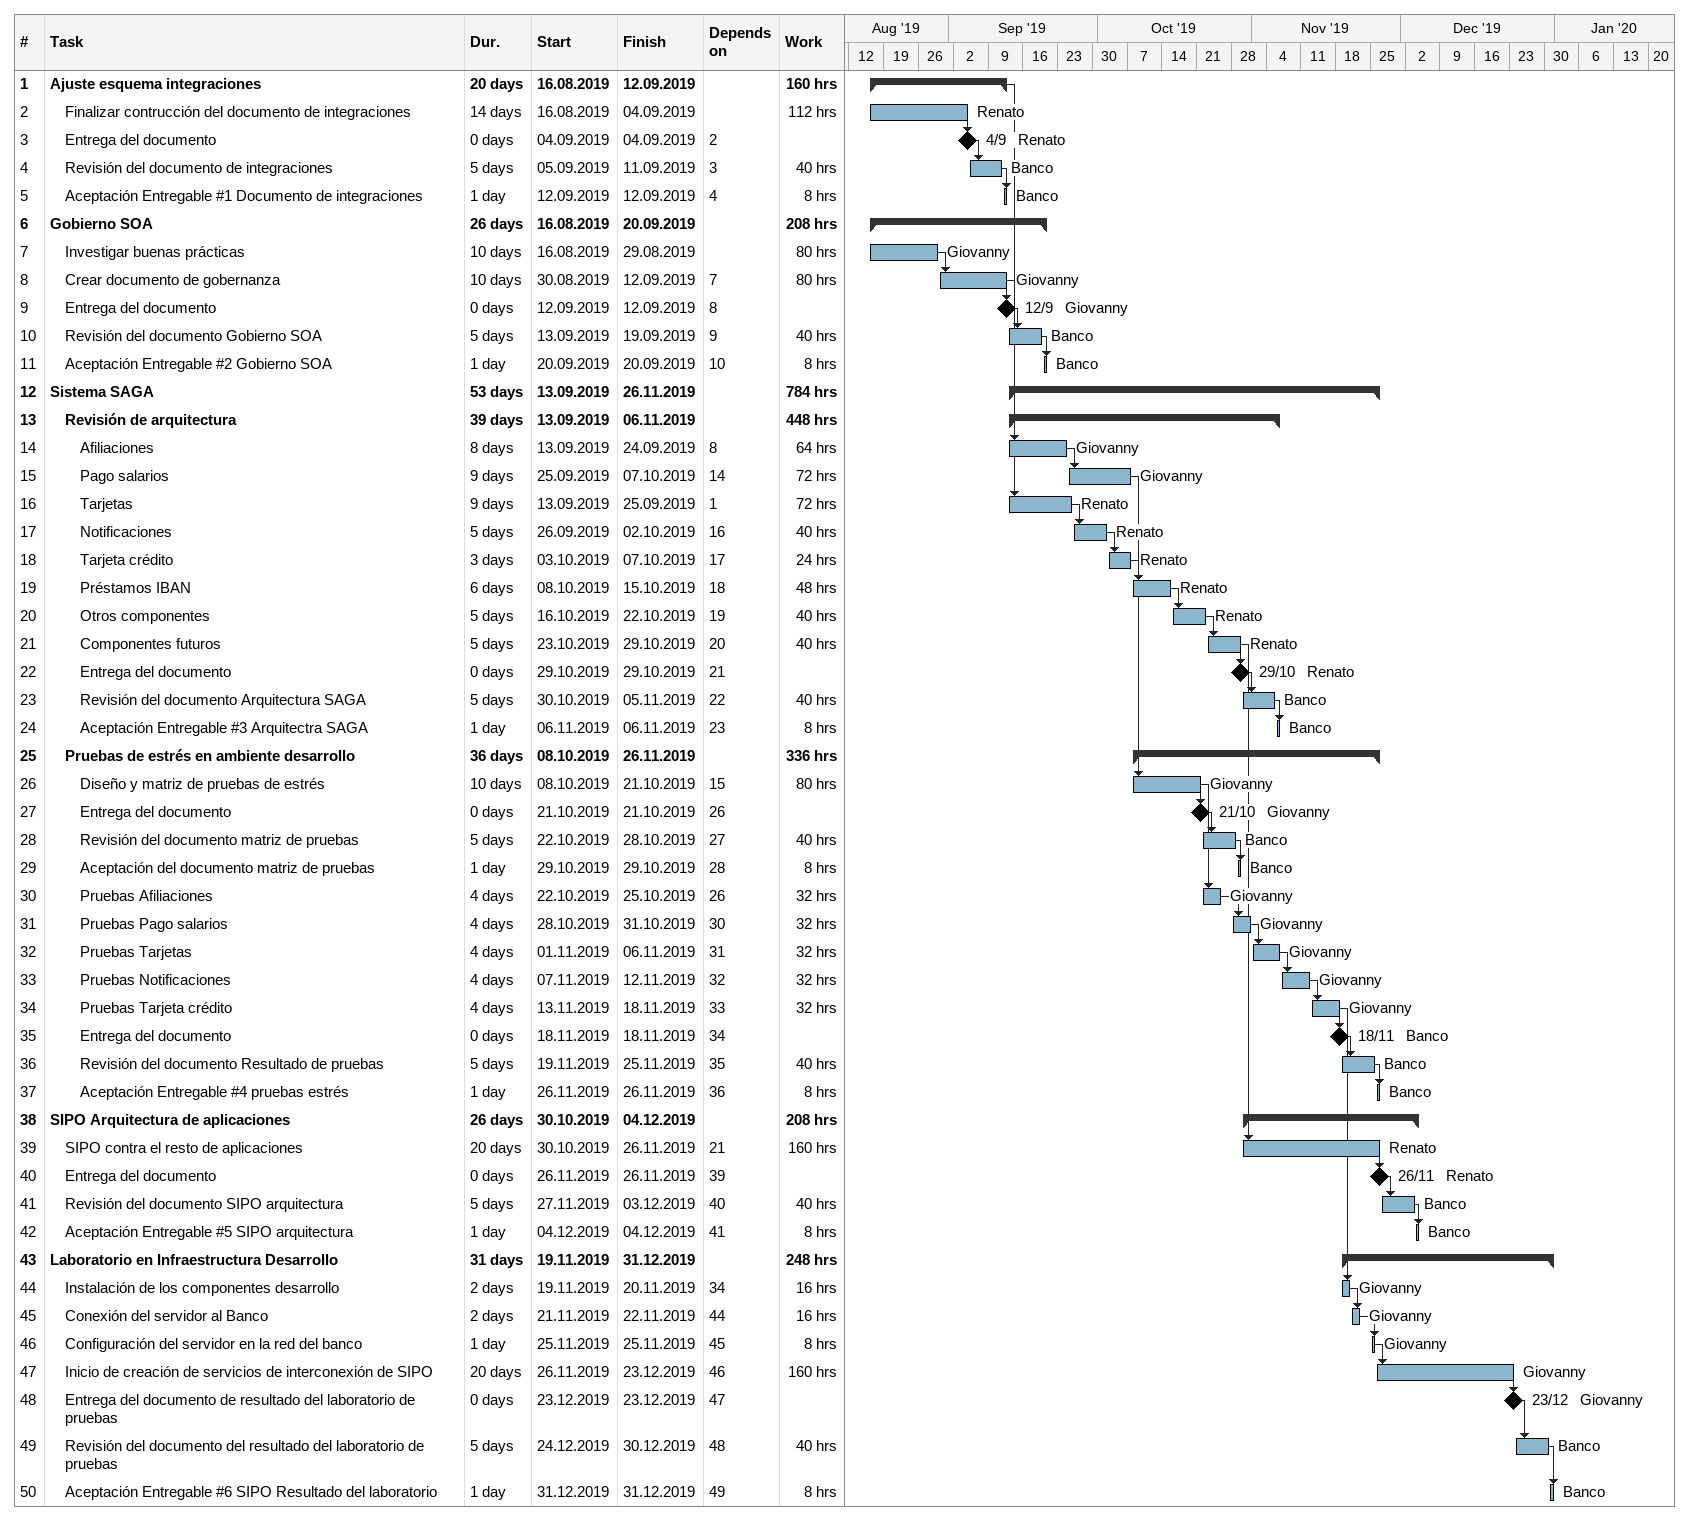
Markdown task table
| ID | Level | Task | Duration | Start | Finish | Predecessors | Resources | Work (h) |
|---|---|---|---|---|---|---|---|---|
| 1 | 1 | **Ajuste esquema integraciones** | 20d | 2019-08-16 | 2019-09-12 |  |  | 160 |
| 2 | 2 | Finalizar contrucción del documento de integraciones | 14d | 2019-08-16 | 2019-09-04 |  | Renato | 112 |
| 3 | 2 | Entrega del documento | 0d | 2019-09-04 | 2019-09-04 | 2 | Renato |  |
| 4 | 2 | Revisión del documento de integraciones | 5d | 2019-09-05 | 2019-09-11 | 3 | Banco | 40 |
| 5 | 2 | Aceptación Entregable #1 Documento de integraciones | 1d | 2019-09-12 | 2019-09-12 | 4 | Banco | 8 |
| 6 | 1 | **Gobierno SOA** | 26d | 2019-08-16 | 2019-09-20 |  |  | 208 |
| 7 | 2 | Investigar buenas prácticas | 10d | 2019-08-16 | 2019-08-29 |  | Giovanny | 80 |
| 8 | 2 | Crear documento de gobernanza | 10d | 2019-08-30 | 2019-09-12 | 7 | Giovanny | 80 |
| 9 | 2 | Entrega del documento | 0d | 2019-09-12 | 2019-09-12 | 8 | Giovanny |  |
| 10 | 2 | Revisión del documento Gobierno SOA | 5d | 2019-09-13 | 2019-09-19 | 9 | Banco | 40 |
| 11 | 2 | Aceptación Entregable #2 Gobierno SOA | 1d | 2019-09-20 | 2019-09-20 | 10 | Banco | 8 |
| 12 | 1 | **Sistema SAGA** | 53d | 2019-09-13 | 2019-11-26 |  |  | 784 |
| 13 | 2 | **Revisión de arquitectura** | 39d | 2019-09-13 | 2019-11-06 |  |  | 448 |
| 14 | 3 | Afiliaciones | 8d | 2019-09-13 | 2019-09-24 | 8 | Giovanny | 64 |
| 15 | 3 | Pago salarios | 9d | 2019-09-25 | 2019-10-07 | 14 | Giovanny | 72 |
| 16 | 3 | Tarjetas | 9d | 2019-09-13 | 2019-09-25 | 1 | Renato | 72 |
| 17 | 3 | Notificaciones | 5d | 2019-09-26 | 2019-10-02 | 16 | Renato | 40 |
| 18 | 3 | Tarjeta crédito | 3d | 2019-10-03 | 2019-10-07 | 17 | Renato | 24 |
| 19 | 3 | Préstamos IBAN | 6d | 2019-10-08 | 2019-10-15 | 18 | Renato | 48 |
| 20 | 3 | Otros componentes | 5d | 2019-10-16 | 2019-10-22 | 19 | Renato | 40 |
| 21 | 3 | Componentes futuros | 5d | 2019-10-23 | 2019-10-29 | 20 | Renato | 40 |
| 22 | 3 | Entrega del documento | 0d | 2019-10-29 | 2019-10-29 | 21 | Renato |  |
| 23 | 3 | Revisión del documento Arquitectura SAGA | 5d | 2019-10-30 | 2019-11-05 | 22 | Banco | 40 |
| 24 | 3 | Aceptación Entregable #3 Arquitectra SAGA | 1d | 2019-11-06 | 2019-11-06 | 23 | Banco | 8 |
| 25 | 2 | **Pruebas de estrés en ambiente desarrollo** | 36d | 2019-10-08 | 2019-11-26 |  |  | 336 |
| 26 | 3 | Diseño y matriz de pruebas de estrés | 10d | 2019-10-08 | 2019-10-21 | 15 | Giovanny | 80 |
| 27 | 3 | Entrega del documento | 0d | 2019-10-21 | 2019-10-21 | 26 | Giovanny |  |
| 28 | 3 | Revisión del documento matriz de pruebas | 5d | 2019-10-22 | 2019-10-28 | 27 | Banco | 40 |
| 29 | 3 | Aceptación del documento matriz de pruebas | 1d | 2019-10-29 | 2019-10-29 | 28 | Banco | 8 |
| 30 | 3 | Pruebas Afiliaciones | 4d | 2019-10-22 | 2019-10-25 | 26 | Giovanny | 32 |
| 31 | 3 | Pruebas Pago salarios | 4d | 2019-10-28 | 2019-10-31 | 30 | Giovanny | 32 |
| 32 | 3 | Pruebas Tarjetas | 4d | 2019-11-01 | 2019-11-06 | 31 | Giovanny | 32 |
| 33 | 3 | Pruebas Notificaciones | 4d | 2019-11-07 | 2019-11-12 | 32 | Giovanny | 32 |
| 34 | 3 | Pruebas Tarjeta crédito | 4d | 2019-11-13 | 2019-11-18 | 33 | Giovanny | 32 |
| 35 | 3 | Entrega del documento | 0d | 2019-11-18 | 2019-11-18 | 34 | Banco |  |
| 36 | 3 | Revisión del documento Resultado de pruebas | 5d | 2019-11-19 | 2019-11-25 | 35 | Banco | 40 |
| 37 | 3 | Aceptación Entregable #4 pruebas estrés | 1d | 2019-11-26 | 2019-11-26 | 36 | Banco | 8 |
| 38 | 1 | **SIPO Arquitectura de aplicaciones** | 26d | 2019-10-30 | 2019-12-04 |  |  | 208 |
| 39 | 2 | SIPO contra el resto de aplicaciones | 20d | 2019-10-30 | 2019-11-26 | 21 | Renato | 160 |
| 40 | 2 | Entrega del documento | 0d | 2019-11-26 | 2019-11-26 | 39 | Renato |  |
| 41 | 2 | Revisión del documento SIPO arquitectura | 5d | 2019-11-27 | 2019-12-03 | 40 | Banco | 40 |
| 42 | 2 | Aceptación Entregable #5 SIPO arquitectura | 1d | 2019-12-04 | 2019-12-04 | 41 | Banco | 8 |
| 43 | 1 | **Laboratorio en Infraestructura Desarrollo** | 31d | 2019-11-19 | 2019-12-31 |  |  | 248 |
| 44 | 2 | Instalación de los componentes desarrollo | 2d | 2019-11-19 | 2019-11-20 | 34 | Giovanny | 16 |
| 45 | 2 | Conexión del servidor al Banco | 2d | 2019-11-21 | 2019-11-22 | 44 | Giovanny | 16 |
| 46 | 2 | Configuración del servidor en la red del banco | 1d | 2019-11-25 | 2019-11-25 | 45 | Giovanny | 8 |
| 47 | 2 | Inicio de creación de servicios de interconexión de SIPO | 20d | 2019-11-26 | 2019-12-23 | 46 | Giovanny | 160 |
| 48 | 2 | Entrega del documento de resultado del laboratorio de pruebas | 0d | 2019-12-23 | 2019-12-23 | 47 | Giovanny |  |
| 49 | 2 | Revisión del documento del resultado del laboratorio de pruebas | 5d | 2019-12-24 | 2019-12-30 | 48 | Banco | 40 |
| 50 | 2 | Aceptación Entregable #6 SIPO Resultado del laboratorio | 1d | 2019-12-31 | 2019-12-31 | 49 | Banco | 8 |
